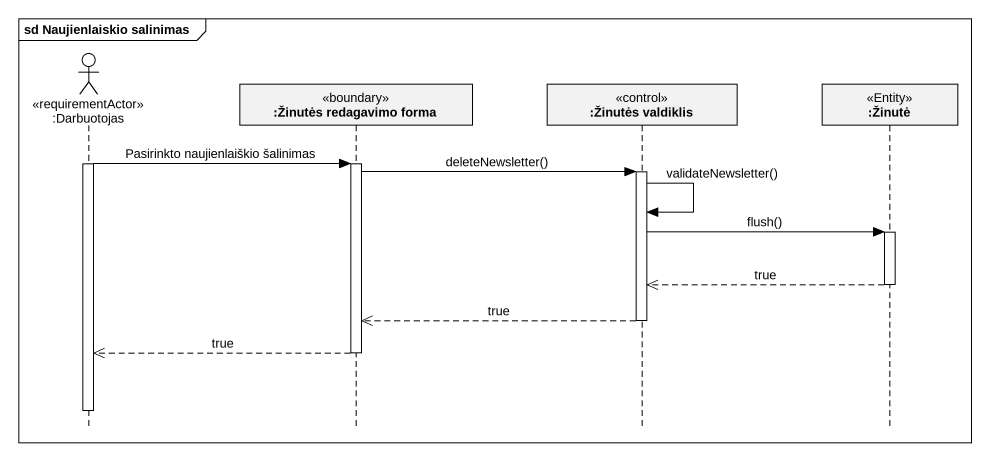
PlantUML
@startuml
mainframe sd Naujienlaiskio salinimas
hide footbox
actor ":Darbuotojas" as Darbuotojas <<requirementActor>>
participant ":Žinutės redagavimo forma" as Žinutės_redagavimo_forma <<boundary>>
participant ":Žinutės valdiklis" as Žinutės_valdiklis <<control>>
participant ":Žinutė" as Žinutė <<Entity>>

activate Darbuotojas
Darbuotojas -> Žinutės_redagavimo_forma : Pasirinkto naujienlaiškio šalinimas
activate Žinutės_redagavimo_forma
Žinutės_redagavimo_forma -> Žinutės_valdiklis : deleteNewsletter()
activate Žinutės_valdiklis
Žinutės_valdiklis -> Žinutės_valdiklis : validateNewsletter()
Žinutės_valdiklis -> Žinutė : flush()
activate Žinutė
Žinutė -->> Žinutės_valdiklis : true
deactivate Žinutė
Žinutės_valdiklis -->> Žinutės_redagavimo_forma : true
deactivate Žinutės_valdiklis
Žinutės_redagavimo_forma -->> Darbuotojas : true
deactivate Žinutės_redagavimo_forma
deactivate Darbuotojas
@enduml
